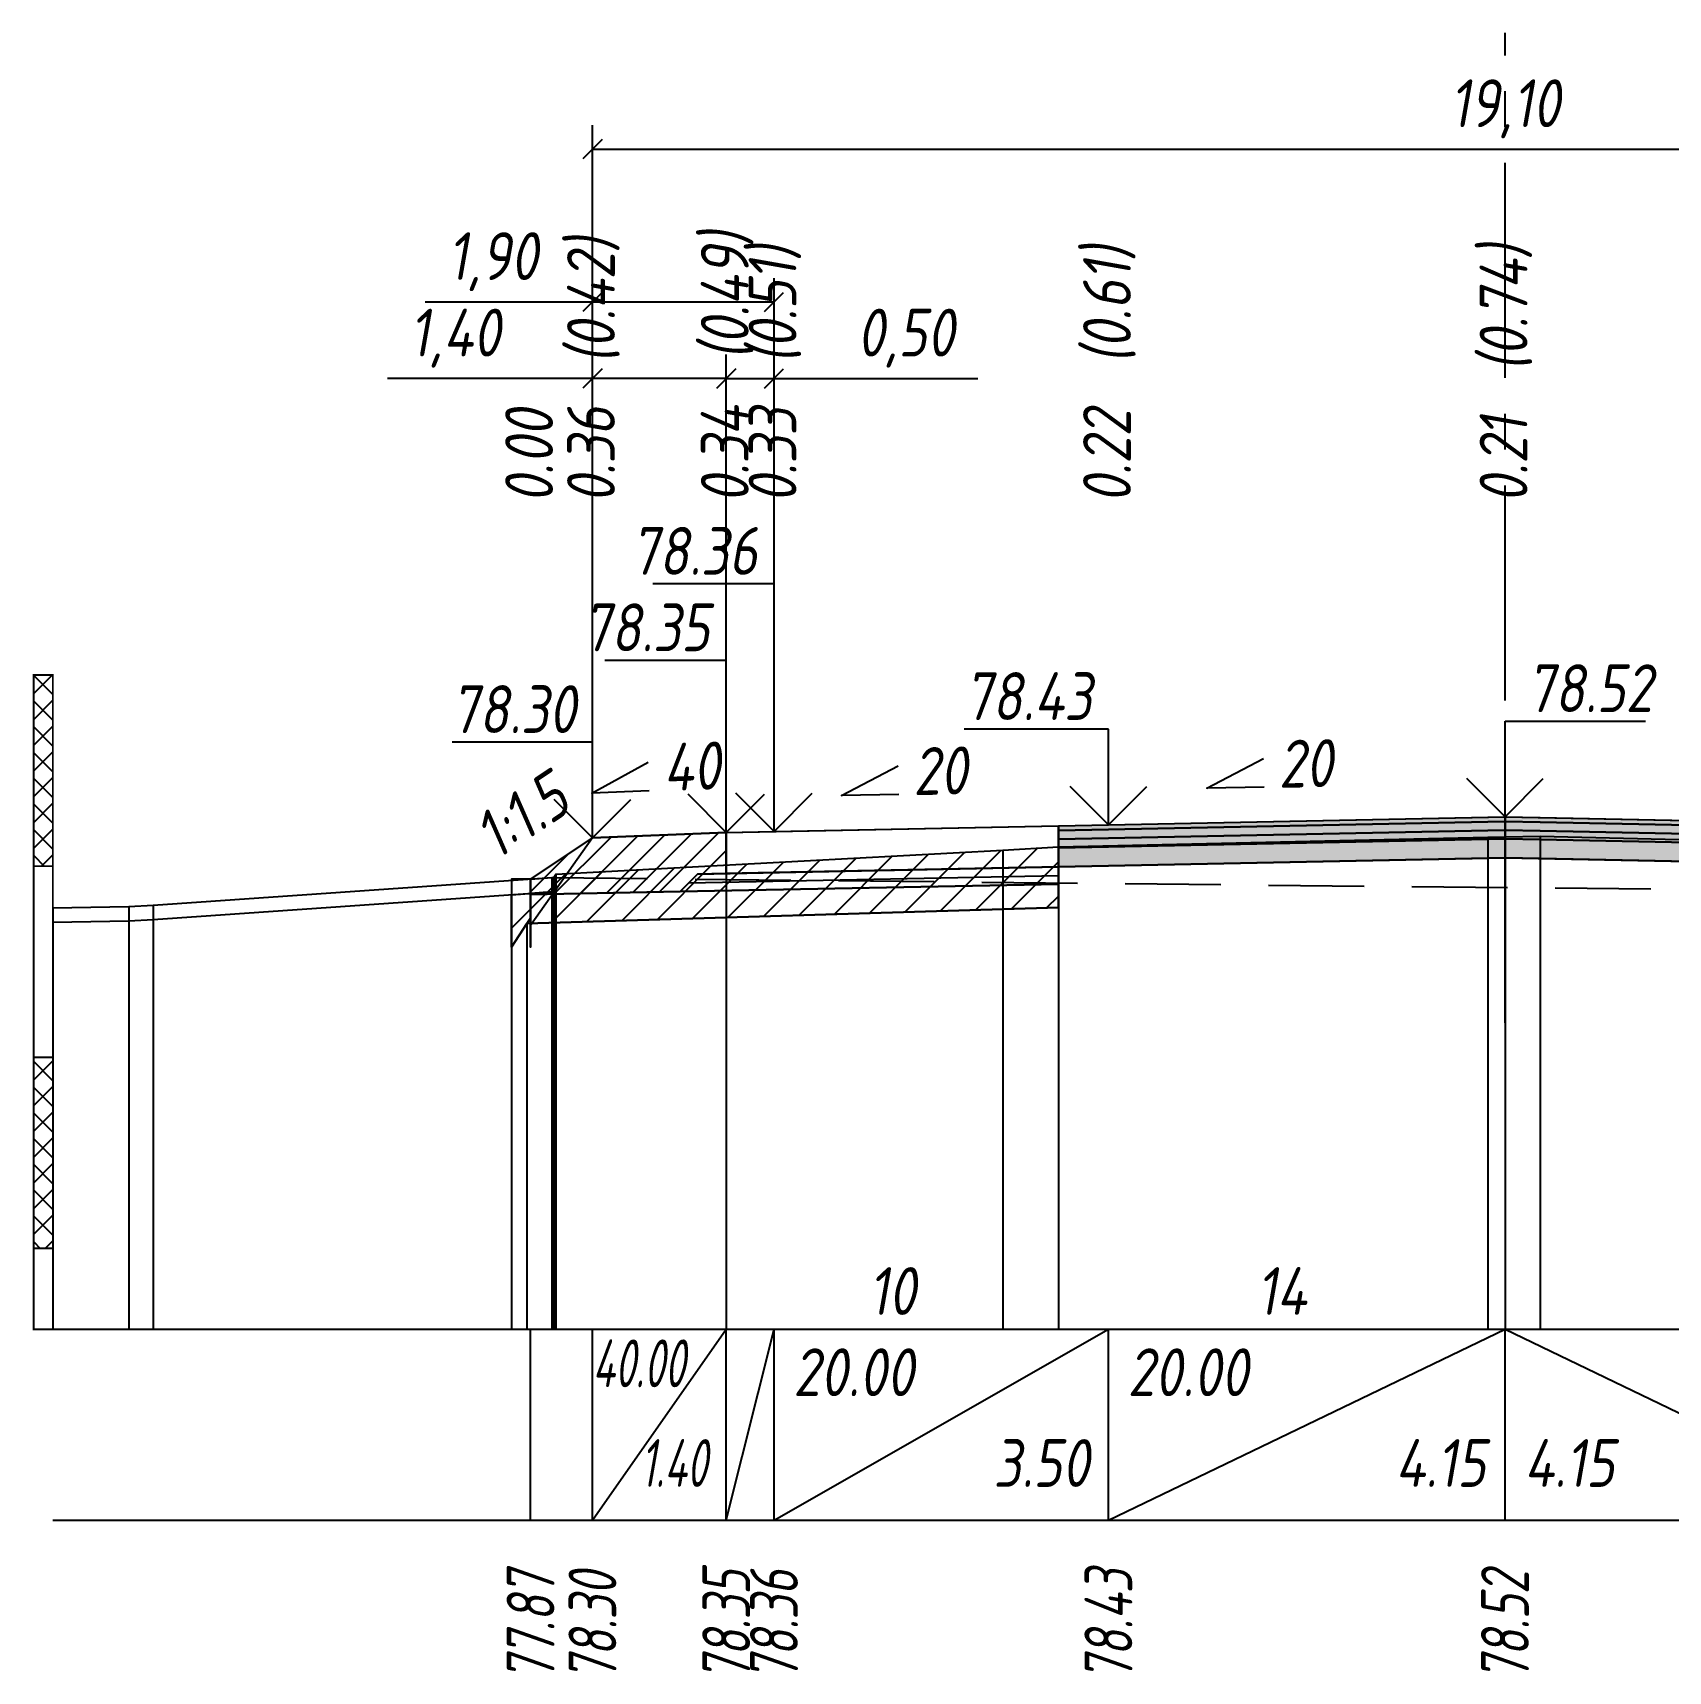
# Model space of a CAD drawing. Extents: x -717 to 1451, y -133302 to 233.
# Drawn here: x 78.9 to 164.5, y -30677.9 to -30592.2 of the extents above; entities that cross this region are included whole.
import ezdxf
from ezdxf.enums import TextEntityAlignment as Align

# ---------------------------------------------------------------- set-up
doc = ezdxf.new("R2010")
doc.units = 0
doc.linetypes.add('осевая2', pattern=[1.125, 0.75, -0.125, 0.125, -0.125])
doc.linetypes.add('штриховая', pattern=[0.75, 0.5, -0.25])
for name, color, linetype in [('Интерполированный поперечник', 2, 'Continuous'), ('Код_514', 1, 'Continuous'), ('Контур_0', 7, 'Continuous'), ('Контур_2521', 7, 'Continuous'), ('Контур_2564', 7, 'Continuous'), ('Контур_2660', 7, 'Continuous'), ('Контур_2665', 7, 'Continuous'), ('Контур_400', 7, 'Continuous'), ('Контур_508', 7, 'Continuous'), ('Контур_512', 7, 'Continuous'), ('Контур_513', 7, 'Continuous'), ('Контур_818', 7, 'Continuous'), ('Красный поперечник', 1, 'Continuous'), ('Линейка абсолютных высот', 7, 'Continuous'), ('Объём_2501', 7, 'Continuous'), ('Объём_2564', 7, 'Continuous'), ('Объём_2650', 7, 'Continuous'), ('Объём_2660', 7, 'Continuous'), ('Объём_2661', 7, 'Continuous'), ('Объём_2662', 7, 'Continuous'), ('Объём_2663', 7, 'Continuous'), ('Объём_2665', 7, 'Continuous'), ('Объём_2666', 7, 'Continuous'), ('Объём_2753', 7, 'Continuous'), ('Ось', 1, 'осевая2'), ('Откосы', 7, 'Continuous'), ('Отметки покрытия', 7, 'Continuous'), ('Рабочие отметки', 7, 'Continuous'), ('Рабочие отметки доп.', 7, 'Continuous'), ('Слои выравнивания', 7, 'Continuous'), ('Таблица', 7, 'Continuous'), ('Уклоны проезжей части', 7, 'Continuous'), ('Черный поперечник', 3, 'Continuous')]:
    doc.layers.add(name, color=color, linetype=linetype)
for name, color, linetype, true_color in [('Контур_2540', 2, 'Continuous', 0xffff00), ('Контур_2560', 2, 'Continuous', 0xffff00), ('Контур_2561', 7, 'Continuous', 0xff8040), ('Контур_2562', 3, 'Continuous', 0x00ff00), ('Контур_2563', 7, 'Continuous', 0xff8000), ('Контур_2570', 7, 'Continuous', 0x80ff00), ('Контур_2583', 3, 'Continuous', 0x00ff00), ('Контур_2725', 7, 'Continuous', 0x323232), ('Контур_2736', 4, 'Continuous', 0x00ffff), ('Контур_2737', 4, 'Continuous', 0x00ffff), ('Контур_2738', 4, 'Continuous', 0x00ffff), ('Контур_2739', 4, 'Continuous', 0x00ffff), ('Контур_2741', 4, 'Continuous', 0x00ffff), ('Контур_2742', 4, 'Continuous', 0x00ffff), ('Контур_2743', 4, 'Continuous', 0x00ffff), ('Контур_2744', 7, 'Continuous', 0xa4ffff), ('Контур_2745', 7, 'Continuous', 0xa4ffff), ('Контур_2747', 4, 'Continuous', 0x00ffff), ('Контур_2748', 4, 'Continuous', 0x00ffff), ('Контур_2749', 4, 'Continuous', 0x00ffff), ('Контур_2750', 4, 'Continuous', 0x00ffff), ('Контур_2751', 4, 'Continuous', 0x00ffff), ('Контур_2752', 4, 'Continuous', 0x00ffff), ('Контур_2760', 7, 'Continuous', 0x323232), ('Контур_2761', 7, 'Continuous', 0x323232), ('Контур_2762', 7, 'Continuous', 0x323232), ('Контур_2763', 7, 'Continuous', 0x323232), ('Контур_402', 7, 'Continuous', 0xff6464), ('Контур_703', 4, 'Continuous', 0x00ffff), ('Контур_705', 4, 'Continuous', 0x00ffff), ('Контур_707', 4, 'Continuous', 0x00ffff), ('Контур_720', 131, 'Continuous', 0xaaffff), ('Объём_2500', 7, 'Continuous', 0xc0c0c0), ('Объём_2520', 7, 'Continuous', 0x80ffff), ('Объём_2540', 2, 'Continuous', 0xffff00), ('Объём_2560', 2, 'Continuous', 0xffff00), ('Объём_2561', 7, 'Continuous', 0xff8040), ('Объём_2562', 3, 'Continuous', 0x00ff00), ('Объём_2563', 7, 'Continuous', 0xff8000), ('Объём_2570', 7, 'Continuous', 0x80ff00), ('Объём_2583', 3, 'Continuous', 0x00ff00), ('Объём_2591', 3, 'Continuous', 0x00ff00), ('Объём_2595', 3, 'Continuous', 0x00ff00), ('Объём_2600', 7, 'Continuous', 0x808000), ('Объём_2746', 2, 'Continuous', 0xffff00)]:
    doc.layers.add(name, color=color, linetype=linetype, true_color=true_color)
doc.styles.get("Standard").update_dxf_attribs({"font": 'txt', "height": 2.5})
doc.styles.add('М', font='romand.shx', dxfattribs={"width": 0.8, "oblique": 10, "height": 2.5})
doc.dimstyles.new('ISO-25', dxfattribs={"dimtxt": 2.5, "dimasz": 2.5, "dimexe": 1.25, "dimexo": 0.625, "dimtad": 1, "dimtxsty": 'Standard', "dimcen": 2.5, "dimadec": 0, "dimazin": 0, "dimtfac": 1, "dimtmove": 0, "dimatfit": 3, "dimfxl": 1, "dimarcsym": 0})
pattern_1 = [(45.0000013, (0, 0), (-0.67351924, 0.67351921), []), (135.0000003, (0, 0), (-0.673519222, -0.67351923), [])]

# ---------------------------------------------------------------- blocks, each defined once
blk = doc.blocks.new('_Oblique')
at = {"color": 0, "linetype": 'ByBlock', "lineweight": -2}
blk.add_line((-0.5, -0.5), (0.5, 0.5), dxfattribs=at)
blk = doc.blocks.new('*D698')
at = {"color": 0, "lineweight": -2, "transparency": 16777216}
for p, q in [((108.238, -30633.721), (108.238, -30609.001)), ((115.238, -30633.441), (115.238, -30609.001)), ((108.238, -30610.251), (97.505, -30610.251)), ((115.238, -30610.251), (108.238, -30610.251))]:
    blk.add_line(p, q, dxfattribs=at)
at = {"layer": 'Defpoints', "color": 0, "transparency": 16777216}
for p in [(115.238, -30610.251), (108.238, -30634.346), (115.238, -30634.066)]:
    blk.add_point(p, dxfattribs=at)
at = {"color": 0, "lineweight": -2, "transparency": 16777216, "rotation": 180}
blk.add_blockref('_Oblique', (108.238, -30610.251), dxfattribs=at)
at = {"color": 0, "lineweight": -2, "transparency": 16777216}
blk.add_blockref('_Oblique', (115.238, -30610.251), dxfattribs=at)
at = {"color": 0, "transparency": 16777216, "insert": (101.045, -30608.138), "char_height": 2.5, "width": 8.75, "attachment_point": 5, "style": 'М'}
blk.add_mtext('1,40', dxfattribs=at)
blk = doc.blocks.new('*D700')
at = {"color": 0, "lineweight": -2, "transparency": 16777216}
for p, q in [((115.238, -30633.441), (115.238, -30609.001)), ((117.738, -30633.391), (117.738, -30609.001)), ((115.238, -30610.251), (117.738, -30610.251)), ((117.738, -30610.251), (128.398, -30610.251))]:
    blk.add_line(p, q, dxfattribs=at)
at = {"layer": 'Defpoints', "color": 0, "transparency": 16777216}
for p in [(117.738, -30610.251), (115.238, -30634.066), (117.738, -30634.016)]:
    blk.add_point(p, dxfattribs=at)
at = {"color": 0, "lineweight": -2, "transparency": 16777216, "rotation": 180}
blk.add_blockref('_Oblique', (115.238, -30610.251), dxfattribs=at)
at = {"color": 0, "lineweight": -2, "transparency": 16777216}
blk.add_blockref('_Oblique', (117.738, -30610.251), dxfattribs=at)
at = {"color": 0, "transparency": 16777216, "insert": (124.636, -30608.138), "char_height": 2.5, "width": 9.16667, "attachment_point": 5, "style": 'М'}
blk.add_mtext('0,50', dxfattribs=at)
blk = doc.blocks.new('*D703')
at = {"color": 0, "lineweight": -2, "transparency": 16777216}
for p, q in [((108.238, -30633.721), (108.238, -30605.001)), ((117.738, -30633.391), (117.738, -30605.001)), ((108.238, -30606.251), (99.483, -30606.251)), ((117.738, -30606.251), (108.238, -30606.251))]:
    blk.add_line(p, q, dxfattribs=at)
at = {"layer": 'Defpoints', "color": 0, "transparency": 16777216}
for p in [(117.738, -30606.251), (108.238, -30634.346), (117.738, -30634.016)]:
    blk.add_point(p, dxfattribs=at)
at = {"color": 0, "lineweight": -2, "transparency": 16777216, "rotation": 180}
blk.add_blockref('_Oblique', (108.238, -30606.251), dxfattribs=at)
at = {"color": 0, "lineweight": -2, "transparency": 16777216}
blk.add_blockref('_Oblique', (117.738, -30606.251), dxfattribs=at)
at = {"color": 0, "transparency": 16777216, "insert": (103.023, -30604.138), "char_height": 2.5, "width": 8.75, "attachment_point": 5, "style": 'М'}
blk.add_mtext('1,90', dxfattribs=at)
blk = doc.blocks.new('*D704')
at = {"color": 0, "lineweight": -2, "transparency": 16777216}
for p, q in [((108.238, -30633.721), (108.238, -30597.001)), ((203.738, -30633.721), (203.738, -30597.001)), ((108.238, -30598.251), (203.738, -30598.251))]:
    blk.add_line(p, q, dxfattribs=at)
at = {"layer": 'Defpoints', "color": 0, "transparency": 16777216}
for p in [(203.738, -30598.251), (108.238, -30634.346), (203.738, -30634.346)]:
    blk.add_point(p, dxfattribs=at)
at = {"color": 0, "lineweight": -2, "transparency": 16777216, "rotation": 180}
blk.add_blockref('_Oblique', (108.238, -30598.251), dxfattribs=at)
at = {"color": 0, "lineweight": -2, "transparency": 16777216}
blk.add_blockref('_Oblique', (203.738, -30598.251), dxfattribs=at)
at = {"color": 0, "transparency": 16777216, "insert": (155.988, -30596.138), "char_height": 2.5, "width": 10.41667, "attachment_point": 5, "style": 'М'}
blk.add_mtext('19,10', dxfattribs=at)

msp = doc.modelspace()

# ---------------------------------------------------------------- hatches: boundary and pattern name
at = {"layer": 'Линейка абсолютных высот'}
h = msp.add_hatch(dxfattribs=at)
h.set_pattern_fill('ANSI37', scale=0.3, style=0)
h.set_pattern_definition(pattern_1)
h.paths.add_polyline_path([(80, -30635.77), (80, -30625.77), (79, -30625.77), (79, -30635.77)])
h = msp.add_hatch(dxfattribs=at)
h.set_pattern_fill('ANSI37', scale=0.3, style=0)
h.set_pattern_definition(pattern_1)
h.paths.add_polyline_path([(80, -30655.77), (80, -30645.77), (79, -30645.77), (79, -30655.77)])
at = {"layer": 'Объём_2563'}
h = msp.add_hatch(dxfattribs=at)
h.set_pattern_fill('ANSI31', color=256, scale=0.3)
h.paths.add_polyline_path([(108.238, -30634.283), (115.238, -30634.003), (115.238, -30636.153), (113.738, -30636.183), (112.82, -30637.102), (105, -30637.258), (105, -30636.442)])
at = {"layer": 'Объём_2570'}
h = msp.add_hatch(dxfattribs=at)
h.set_pattern_fill('ANSI31', color=256, scale=0.2)
h.paths.add_polyline_path([(106.329, -30636.943), (106.224, -30637.097), (106.117, -30637.115), (105, -30637.192), (105, -30636.442), (106.117, -30636.365), (106.224, -30636.347), (106.329, -30636.193)])
at = {"layer": 'Объём_2600'}
h = msp.add_hatch(dxfattribs=at)
h.set_pattern_fill('ANSI31', color=6, scale=0.4)
h.paths.add_polyline_path([(129.714, -30634.935), (132.616, -30634.749), (132.616, -30637.939), (104.811, -30638.774), (104, -30640), (104, -30637.261), (106.117, -30637.115), (106.224, -30637.097), (106.329, -30636.943), (106.329, -30636.193)])
at = {"layer": 'Слои выравнивания'}
for color, points in [(2, [(132.616, -30633.656), (135.238, -30633.603), (155.084, -30633.206), (155.988, -30633.188), (155.988, -30633.438), (155.084, -30633.456), (135.238, -30633.853), (132.616, -30633.906)]), (3, [(132.616, -30633.906), (135.238, -30633.853), (155.084, -30633.456), (155.988, -30633.438), (155.988, -30633.888), (155.084, -30633.906), (135.238, -30634.303), (132.616, -30634.356)]), (2, [(155.988, -30633.188), (157.835, -30633.225), (176.738, -30633.603), (180.358, -30633.676), (182.89, -30633.726), (182.89, -30633.976), (180.358, -30633.926), (176.738, -30633.853), (157.835, -30633.475), (155.988, -30633.438)]), (3, [(155.988, -30633.438), (157.835, -30633.475), (176.738, -30633.853), (180.358, -30633.926), (182.89, -30633.976), (182.89, -30634.426), (180.358, -30634.376), (176.738, -30634.303), (157.835, -30633.925), (155.988, -30633.888)]), (4, [(132.616, -30634.356), (135.238, -30634.303), (155.084, -30633.906), (155.988, -30633.888), (155.988, -30634.338), (155.084, -30634.356), (135.238, -30634.753), (132.616, -30634.806)]), (5, [(132.616, -30634.806), (135.238, -30634.753), (155.084, -30634.356), (155.988, -30634.338), (155.988, -30635.338), (155.084, -30635.356), (135.238, -30635.753), (132.616, -30635.806)]), (4, [(155.988, -30633.888), (157.835, -30633.925), (176.738, -30634.303), (180.358, -30634.376), (182.89, -30634.426), (182.89, -30634.876), (180.358, -30634.826), (176.738, -30634.753), (157.835, -30634.375), (155.988, -30634.338)]), (5, [(155.988, -30634.338), (157.835, -30634.375), (176.738, -30634.753), (180.358, -30634.826), (182.89, -30634.876), (182.89, -30635.876), (180.358, -30635.826), (176.738, -30635.753), (157.835, -30635.375), (155.988, -30635.338)])]:
    msp.add_hatch(color=color, dxfattribs=at).paths.add_polyline_path(points)

# ---------------------------------------------------------------- linework, layer by layer
at = {"layer": 'Интерполированный поперечник', "linetype": 'штриховая', "ltscale": 10, "flags": 128}
msp.add_lwpolyline([(106.117, -30636.365), (216.461, -30637.513)], dxfattribs=at)
at = {"layer": 'Код_514'}
for p, q in [((105, -30670), (105, -30660)), ((108.238, -30670), (108.238, -30660)), ((108.238, -30670), (115.238, -30660)), ((115.238, -30670), (115.238, -30660)), ((115.238, -30670), (117.738, -30660)), ((117.738, -30670), (117.738, -30660)), ((117.738, -30670), (135.238, -30660)), ((135.238, -30670), (135.238, -30660)), ((135.238, -30670), (155.988, -30660)), ((155.988, -30670), (155.988, -30660)), ((155.988, -30660), (176.738, -30670))]:
    msp.add_line(p, q, dxfattribs=at)
at = {"layer": 'Контур_0', "flags": 128}
for points in [[(117.738, -30636.103), (115.238, -30636.153), (115.238, -30634.003), (132.616, -30633.656), (132.616, -30635.806), (117.738, -30636.103), (117.738, -30636.103)], [(108.238, -30634.283), (105, -30636.442), (105, -30636.442), (105, -30636.442), (105, -30636.442), (105, -30636.442), (105, -30636.442), (105, -30636.442), (105, -30636.442), (105, -30636.442), (105, -30636.442), (105, -30636.442), (105, -30636.442), (105, -30636.442), (105, -30636.442), (105, -30640)], [(108.238, -30634.283), (105, -30636.442), (105, -30636.442), (105, -30636.442), (105, -30636.442), (105, -30636.442), (105, -30636.442), (105, -30636.442), (105, -30636.442), (105, -30636.442), (105, -30636.442), (105, -30636.442), (105, -30636.442), (105, -30636.442), (105, -30636.442), (105, -30640), (105, -30640), (105, -30636.442), (105, -30636.442), (105, -30636.442), (105, -30636.442), (105, -30636.442), (105, -30636.442), (105, -30636.442), (105, -30636.442), (105, -30636.442), (105, -30636.442), (105, -30636.442), (105, -30636.442), (105, -30636.442)], [(105, -30637.258), (112.82, -30637.102), (113.738, -30636.183), (115.238, -30636.153)], [(113.738, -30636.183), (132.616, -30635.806), (132.616, -30636.706), (112.82, -30637.102), (113.738, -30636.183), (113.738, -30636.183)]]:
    msp.add_lwpolyline(points, dxfattribs=at)
at = {"layer": 'Контур_2521', "color": 250, "flags": 128}
msp.add_lwpolyline([(113.279, -30636.642), (132.616, -30636.256)], dxfattribs=at)
at = {"layer": 'Контур_2540', "flags": 128}
msp.add_lwpolyline([(112.82, -30637.102), (132.616, -30636.706), (132.616, -30637.939), (104.811, -30638.774), (105, -30638.489), (105, -30637.258), (112.82, -30637.102), (112.82, -30637.102)], dxfattribs=at)
at = {"layer": 'Контур_2560', "flags": 128}
msp.add_lwpolyline([(108.238, -30634.283), (108.238, -30634.283), (108.238, -30634.283), (115.238, -30634.003)], dxfattribs=at)
at = {"layer": 'Контур_2561', "flags": 128}
msp.add_lwpolyline([(115.238, -30634.003), (115.238, -30634.003), (108.238, -30634.283), (108.238, -30634.283), (115.238, -30634.003)], dxfattribs=at)
at = {"layer": 'Контур_2562', "flags": 128}
msp.add_lwpolyline([(108.238, -30634.283), (108.238, -30634.283), (108.238, -30634.283), (108.238, -30634.283), (108.238, -30634.283)], dxfattribs=at)
at = {"layer": 'Контур_2563', "flags": 128}
msp.add_lwpolyline([(108.238, -30634.283), (115.238, -30634.003), (115.238, -30636.153), (113.738, -30636.183), (112.82, -30637.102), (105, -30637.258), (105, -30636.442), (108.238, -30634.283), (108.238, -30634.283)], dxfattribs=at)
at = {"layer": 'Контур_2564', "flags": 128}
msp.add_lwpolyline([(108.238, -30634.283), (115.238, -30634.003)], dxfattribs=at)
at = {"layer": 'Контур_2570', "flags": 128}
msp.add_lwpolyline([(80, -30638.7), (83.982, -30638.621), (85.246, -30638.559), (106.117, -30637.115), (106.117, -30637.115), (106.224, -30637.097), (106.329, -30636.943), (106.329, -30636.193), (129.714, -30634.935), (132.616, -30634.749), (155.084, -30634.254), (155.988, -30634.233), (157.835, -30634.191), (180.358, -30634.739), (182.89, -30634.799), (185.327, -30634.941), (206.277, -30636.26), (206.277, -30637.01), (207.334, -30637.234), (216.461, -30638.263), (216.461, -30638.263), (222.033, -30637.718), (226.852, -30638.205), (242.731, -30639.229)], dxfattribs=at)
at = {"layer": 'Контур_2583', "flags": 128}
msp.add_lwpolyline([(104, -30640), (105, -30638.489), (105, -30636.442), (104, -30636.442), (104, -30640)], dxfattribs=at)
at = {"layer": 'Контур_2660', "flags": 128}
msp.add_lwpolyline([(104.811, -30638.774), (132.616, -30637.939)], dxfattribs=at)
at = {"layer": 'Контур_2665', "flags": 128}
msp.add_lwpolyline([(108.238, -30634.283), (108.238, -30634.283)], dxfattribs=at)
at = {"layer": 'Контур_2725', "flags": 128}
msp.add_lwpolyline([(132.616, -30635.806), (135.238, -30635.753), (155.084, -30635.356), (155.988, -30635.338), (157.835, -30635.375), (176.738, -30635.753), (180.358, -30635.826), (182.89, -30635.876)], dxfattribs=at)
at = {"layer": 'Контур_2736', "flags": 128}
msp.add_lwpolyline([(108.238, -30634.283), (105, -30636.442)], dxfattribs=at)
at = {"layer": 'Контур_2737', "flags": 128}
msp.add_lwpolyline([(105, -30636.442), (105, -30636.442)], dxfattribs=at)
at = {"layer": 'Контур_2738', "flags": 128}
msp.add_lwpolyline([(105, -30636.442), (105, -30636.442)], dxfattribs=at)
at = {"layer": 'Контур_2739', "flags": 128}
msp.add_lwpolyline([(105, -30636.442), (105, -30636.442)], dxfattribs=at)
at = {"layer": 'Контур_2741', "flags": 128}
msp.add_lwpolyline([(105, -30636.442), (105, -30636.442)], dxfattribs=at)
at = {"layer": 'Контур_2742', "flags": 128}
msp.add_lwpolyline([(105, -30636.442), (105, -30636.442)], dxfattribs=at)
at = {"layer": 'Контур_2743', "flags": 128}
msp.add_lwpolyline([(105, -30636.442), (105, -30636.442)], dxfattribs=at)
at = {"layer": 'Контур_2744', "flags": 128}
msp.add_lwpolyline([(105, -30636.442), (105, -30636.442)], dxfattribs=at)
msp.add_lwpolyline([(105, -30636.442), (105, -30636.442)], dxfattribs=at)
msp.add_lwpolyline([(105, -30636.442), (105, -30636.442)], dxfattribs=at)
msp.add_lwpolyline([(105, -30636.442), (105, -30636.442)], dxfattribs=at)
msp.add_lwpolyline([(105, -30636.442), (105, -30636.442)], dxfattribs=at)
msp.add_lwpolyline([(105, -30636.442), (105, -30636.442)], dxfattribs=at)
at = {"layer": 'Контур_2745', "flags": 128}
msp.add_lwpolyline([(105, -30636.442), (105, -30636.442)], dxfattribs=at)
msp.add_lwpolyline([(105, -30636.442), (105, -30636.442)], dxfattribs=at)
msp.add_lwpolyline([(105, -30636.442), (105, -30636.442)], dxfattribs=at)
msp.add_lwpolyline([(105, -30636.442), (105, -30636.442)], dxfattribs=at)
msp.add_lwpolyline([(105, -30636.442), (105, -30636.442)], dxfattribs=at)
msp.add_lwpolyline([(105, -30636.442), (105, -30636.442)], dxfattribs=at)
at = {"layer": 'Контур_2747', "flags": 128}
msp.add_lwpolyline([(105, -30636.442), (105, -30636.442)], dxfattribs=at)
at = {"layer": 'Контур_2748', "flags": 128}
msp.add_lwpolyline([(105, -30636.442), (105, -30636.442)], dxfattribs=at)
at = {"layer": 'Контур_2749', "flags": 128}
msp.add_lwpolyline([(105, -30636.442), (105, -30636.442)], dxfattribs=at)
at = {"layer": 'Контур_2750', "flags": 128}
msp.add_lwpolyline([(105, -30636.442), (105, -30636.442)], dxfattribs=at)
at = {"layer": 'Контур_2751', "flags": 128}
msp.add_lwpolyline([(105, -30636.442), (105, -30636.442)], dxfattribs=at)
at = {"layer": 'Контур_2752', "flags": 128}
msp.add_lwpolyline([(105, -30636.442), (105, -30636.442)], dxfattribs=at)
at = {"layer": 'Контур_2760', "flags": 128}
msp.add_lwpolyline([(132.616, -30633.656), (135.238, -30633.603), (155.084, -30633.206), (155.988, -30633.188), (157.835, -30633.225), (176.738, -30633.603), (180.358, -30633.676), (182.89, -30633.726)], dxfattribs=at)
at = {"layer": 'Контур_2761', "flags": 128}
msp.add_lwpolyline([(132.616, -30633.906), (135.238, -30633.853), (155.084, -30633.456), (155.988, -30633.438), (157.835, -30633.475), (176.738, -30633.853), (180.358, -30633.926), (182.89, -30633.976)], dxfattribs=at)
at = {"layer": 'Контур_2762', "flags": 128}
msp.add_lwpolyline([(132.616, -30634.356), (135.238, -30634.303), (155.084, -30633.906), (155.988, -30633.888), (157.835, -30633.925), (176.738, -30634.303), (180.358, -30634.376), (182.89, -30634.426)], dxfattribs=at)
at = {"layer": 'Контур_2763', "flags": 128}
msp.add_lwpolyline([(132.616, -30634.806), (135.238, -30634.753), (155.084, -30634.356), (155.988, -30634.338), (157.835, -30634.375), (176.738, -30634.753), (180.358, -30634.826), (182.89, -30634.876)], dxfattribs=at)
at = {"layer": 'Контур_400', "flags": 128}
for points in [[(115.238, -30634.003), (117.738, -30633.953), (117.738, -30633.953), (117.738, -30633.953), (117.738, -30633.953), (117.738, -30633.953), (117.738, -30633.953), (135.238, -30633.603), (155.988, -30633.188)], [(155.988, -30633.188), (176.738, -30633.603), (194.238, -30633.953), (194.238, -30633.953), (194.238, -30633.953), (194.238, -30633.953), (194.238, -30633.953), (194.238, -30633.953), (196.738, -30634.003)]]:
    msp.add_lwpolyline(points, dxfattribs=at)
at = {"layer": 'Контур_402', "flags": 128}
msp.add_lwpolyline([(104.811, -30638.774), (132.616, -30637.939), (132.616, -30635.806), (155.988, -30635.338), (182.89, -30635.876), (182.89, -30638.045), (208.742, -30638.821)], dxfattribs=at)
at = {"layer": 'Контур_508', "flags": 128}
msp.add_lwpolyline([(104, -30640), (104.811, -30638.774), (132.616, -30637.939), (132.616, -30635.806), (155.988, -30635.338), (182.89, -30635.876), (182.89, -30638.045), (208.742, -30638.821), (211.761, -30640.834), (212.063, -30640.834), (214.063, -30640.834), (214.366, -30640.834), (217.731, -30638.591)], dxfattribs=at)
at = {"layer": 'Контур_512', "flags": 128}
msp.add_lwpolyline([(104, -30640), (104.811, -30638.774), (132.616, -30637.939)], dxfattribs=at)
at = {"layer": 'Контур_513', "flags": 128}
msp.add_lwpolyline([(104, -30640), (104.811, -30638.774), (132.616, -30637.939), (132.616, -30635.806), (155.988, -30635.338), (182.89, -30635.876), (182.89, -30638.045), (208.742, -30638.821), (211.761, -30640.834), (212.063, -30640.834), (214.063, -30640.834), (214.366, -30640.834), (217.731, -30638.591)], dxfattribs=at)
at = {"layer": 'Контур_703', "flags": 128}
for points in [[(108.238, -30634.283), (105, -30636.442)], [(105, -30636.442), (105, -30640)]]:
    msp.add_lwpolyline(points, dxfattribs=at)
at = {"layer": 'Контур_705', "flags": 128}
msp.add_lwpolyline([(105, -30636.442), (105, -30636.442)], dxfattribs=at)
at = {"layer": 'Контур_707', "flags": 128}
msp.add_lwpolyline([(105, -30640), (105, -30636.442)], dxfattribs=at)
at = {"layer": 'Контур_720', "flags": 128}
msp.add_lwpolyline([(105, -30640), (105, -30640)], dxfattribs=at)
at = {"layer": 'Контур_818', "flags": 128}
msp.add_lwpolyline([(105, -30637.192), (106.117, -30637.115), (106.117, -30637.115), (106.224, -30637.097), (106.329, -30636.943), (106.329, -30636.193), (129.714, -30634.935), (132.616, -30634.749), (155.084, -30634.254), (155.988, -30634.233), (157.835, -30634.191), (180.358, -30634.739), (182.89, -30634.799), (185.327, -30634.941), (206.277, -30636.26), (206.277, -30637.01), (207.334, -30637.234), (216.461, -30638.263), (216.461, -30638.263), (217.731, -30638.139)], dxfattribs=at)
at = {"layer": 'Красный поперечник'}
for p, q in [((117.738, -30633.953), (135.238, -30633.603)), ((135.238, -30633.603), (155.988, -30633.188)), ((155.988, -30633.188), (176.738, -30633.603)), ((105, -30636.442), (108.238, -30634.283)), ((108.238, -30634.283), (115.238, -30634.003)), ((115.238, -30634.003), (117.738, -30633.953)), ((132.616, -30637.939), (132.616, -30660)), ((104.811, -30638.774), (104.811, -30660)), ((104, -30640), (104, -30660))]:
    msp.add_line(p, q, dxfattribs=at)
at = {"layer": 'Линейка абсолютных высот', "color": 7, "const_width": 0.1, "flags": 128}
for points in [[(80, -30635.77), (80, -30625.77), (79, -30625.77), (79, -30635.77), (80, -30635.77)], [(80, -30645.77), (80, -30635.77), (79, -30635.77), (79, -30645.77), (80, -30645.77)], [(80, -30655.77), (80, -30645.77), (79, -30645.77), (79, -30655.77), (80, -30655.77)], [(80, -30660), (80, -30655.77), (79, -30655.77), (79, -30660), (80, -30660)]]:
    msp.add_lwpolyline(points, dxfattribs=at)
at = {"layer": 'Объём_2500', "flags": 128}
msp.add_lwpolyline([(117.738, -30636.103), (115.238, -30636.153), (115.238, -30634.003), (132.616, -30633.656), (132.616, -30635.806), (117.738, -30636.103), (117.738, -30636.103)], dxfattribs=at)
at = {"layer": 'Объём_2501', "flags": 128}
for points in [[(115.238, -30634.003), (117.738, -30633.953), (117.738, -30633.953), (117.738, -30633.953), (117.738, -30633.953), (117.738, -30633.953), (117.738, -30633.953), (135.238, -30633.603), (155.988, -30633.188)], [(155.988, -30633.188), (176.738, -30633.603), (194.238, -30633.953), (194.238, -30633.953), (194.238, -30633.953), (194.238, -30633.953), (194.238, -30633.953), (194.238, -30633.953), (196.738, -30634.003)]]:
    msp.add_lwpolyline(points, dxfattribs=at)
at = {"layer": 'Объём_2520', "color": 250, "flags": 128}
msp.add_lwpolyline([(113.738, -30636.183), (132.616, -30635.806), (132.616, -30636.706), (112.82, -30637.102), (113.738, -30636.183), (113.738, -30636.183)], dxfattribs=at)
at = {"layer": 'Объём_2540', "flags": 128}
msp.add_lwpolyline([(112.82, -30637.102), (132.616, -30636.706), (132.616, -30637.939), (104.811, -30638.774), (105, -30638.489), (105, -30637.258), (112.82, -30637.102), (112.82, -30637.102)], dxfattribs=at)
at = {"layer": 'Объём_2560', "flags": 128}
msp.add_lwpolyline([(108.238, -30634.283), (108.238, -30634.283), (108.238, -30634.283), (115.238, -30634.003)], dxfattribs=at)
at = {"layer": 'Объём_2561', "flags": 128}
msp.add_lwpolyline([(115.238, -30634.003), (115.238, -30634.003), (108.238, -30634.283), (108.238, -30634.283), (115.238, -30634.003)], dxfattribs=at)
at = {"layer": 'Объём_2562', "flags": 128}
msp.add_lwpolyline([(108.238, -30634.283), (108.238, -30634.283), (108.238, -30634.283), (108.238, -30634.283), (108.238, -30634.283)], dxfattribs=at)
at = {"layer": 'Объём_2563', "color": 250, "flags": 128}
msp.add_lwpolyline([(108.238, -30634.283), (115.238, -30634.003), (115.238, -30636.153), (113.738, -30636.183), (112.82, -30637.102), (105, -30637.258), (105, -30636.442), (108.238, -30634.283), (108.238, -30634.283)], dxfattribs=at)
at = {"layer": 'Объём_2564', "flags": 128}
msp.add_lwpolyline([(108.238, -30634.283), (115.238, -30634.003)], dxfattribs=at)
at = {"layer": 'Объём_2570', "flags": 128}
msp.add_lwpolyline([(106.329, -30636.943), (106.224, -30637.097), (106.117, -30637.115), (105, -30637.192), (105, -30636.442), (106.117, -30636.365), (106.224, -30636.347), (106.329, -30636.193), (106.329, -30636.943), (106.329, -30636.943)], dxfattribs=at)
at = {"layer": 'Объём_2583', "flags": 128}
msp.add_lwpolyline([(104, -30640), (105, -30638.489), (105, -30636.442), (104, -30636.442), (104, -30640)], dxfattribs=at)
at = {"layer": 'Объём_2591', "flags": 128}
msp.add_lwpolyline([(105, -30636.442), (105, -30640), (105, -30636.442)], dxfattribs=at)
at = {"layer": 'Объём_2595', "flags": 128}
msp.add_lwpolyline([(105, -30636.442), (105, -30640), (105, -30636.442)], dxfattribs=at)
at = {"layer": 'Объём_2650', "color": 6, "flags": 128}
msp.add_lwpolyline([(129.714, -30634.935), (132.616, -30634.749), (132.616, -30637.939), (104.811, -30638.774), (104, -30640), (104, -30637.261), (106.117, -30637.115), (106.224, -30637.097), (106.329, -30636.943), (106.329, -30636.193), (129.714, -30634.935), (129.714, -30634.935)], dxfattribs=at)
at = {"layer": 'Объём_2660', "flags": 128}
msp.add_lwpolyline([(104.811, -30638.774), (132.616, -30637.939)], dxfattribs=at)
at = {"layer": 'Объём_2661', "flags": 128}
msp.add_lwpolyline([(108.238, -30634.283), (105, -30636.442), (105, -30638.878)], dxfattribs=at)
at = {"layer": 'Объём_2662', "flags": 128}
msp.add_lwpolyline([(105, -30638.878), (105, -30636.442)], dxfattribs=at)
at = {"layer": 'Объём_2663', "flags": 128}
msp.add_lwpolyline([(105, -30638.878), (105, -30640), (105, -30638.878)], dxfattribs=at)
at = {"layer": 'Объём_2665', "flags": 128}
msp.add_lwpolyline([(108.238, -30634.283), (108.238, -30634.283)], dxfattribs=at)
at = {"layer": 'Объём_2666', "flags": 128}
msp.add_lwpolyline([(108.238, -30634.283), (105, -30638.878)], dxfattribs=at)
at = {"layer": 'Объём_2746', "flags": 128}
msp.add_lwpolyline([(132.616, -30637.939), (105, -30638.768), (105, -30637.192), (106.117, -30637.115), (106.224, -30637.097), (106.329, -30636.943), (106.329, -30636.193), (129.714, -30634.935), (132.616, -30634.749), (132.616, -30637.939), (132.616, -30637.939)], dxfattribs=at)
at = {"layer": 'Объём_2753', "flags": 128}
msp.add_lwpolyline([(132.616, -30633.656), (132.616, -30633.656)], dxfattribs=at)
at = {"layer": 'Ось', "ltscale": 15}
msp.add_line((155.988, -30643.971), (155.988, -30592.159), dxfattribs=at)
at = {"layer": 'Откосы', "color": 1, "flags": 128}
for points in [[(111.206, -30631.83), (108.209, -30631.95), (111.146, -30630.332)], [(143.387, -30631.629), (140.388, -30631.689), (143.357, -30630.129)], [(124.262, -30632.012), (121.263, -30632.072), (124.232, -30630.512)]]:
    msp.add_lwpolyline(points, dxfattribs=at)
at = {"layer": 'Отметки покрытия', "color": 1}
for p, q in [((117.738, -30621.003), (111.388, -30621.003)), ((117.738, -30633.953), (117.738, -30621.003)), ((115.238, -30625.003), (108.888, -30625.003)), ((115.238, -30634.003), (115.238, -30625.003)), ((135.238, -30628.603), (127.688, -30628.603)), ((135.238, -30633.603), (135.238, -30628.603)), ((155.988, -30633.188), (155.988, -30628.188)), ((155.988, -30628.188), (163.338, -30628.188)), ((108.238, -30629.283), (100.888, -30629.283)), ((108.238, -30634.283), (108.238, -30629.283)), ((155.988, -30633.188), (153.988, -30631.188)), ((155.988, -30633.188), (157.988, -30631.188)), ((115.238, -30634.003), (113.238, -30632.003)), ((115.238, -30634.003), (117.238, -30632.003)), ((117.738, -30633.953), (115.738, -30631.953)), ((117.738, -30633.953), (119.738, -30631.953)), ((135.238, -30633.603), (133.238, -30631.603)), ((135.238, -30633.603), (137.238, -30631.603)), ((108.238, -30634.283), (106.238, -30632.283)), ((108.238, -30634.283), (110.238, -30632.283))]:
    msp.add_line(p, q, dxfattribs=at)
at = {"layer": 'Слои выравнивания'}
for p, q in [((132.616, -30633.656), (132.616, -30660)), ((155.988, -30633.188), (155.988, -30660)), ((115.238, -30634.003), (115.238, -30660))]:
    msp.add_line(p, q, dxfattribs=at)
at = {"layer": 'Слои выравнивания', "color": 2, "flags": 128}
for points in [[(132.616, -30633.656), (135.238, -30633.603), (155.084, -30633.206), (155.988, -30633.188), (155.988, -30633.438), (155.084, -30633.456), (135.238, -30633.853), (132.616, -30633.906)], [(155.988, -30633.188), (157.835, -30633.225), (176.738, -30633.603), (180.358, -30633.676), (182.89, -30633.726), (182.89, -30633.976), (180.358, -30633.926), (176.738, -30633.853), (157.835, -30633.475), (155.988, -30633.438)]]:
    msp.add_lwpolyline(points, close=True, dxfattribs=at)
at = {"layer": 'Слои выравнивания', "color": 3, "flags": 128}
for points in [[(132.616, -30633.906), (135.238, -30633.853), (155.084, -30633.456), (155.988, -30633.438), (155.988, -30633.888), (155.084, -30633.906), (135.238, -30634.303), (132.616, -30634.356)], [(155.988, -30633.438), (157.835, -30633.475), (176.738, -30633.853), (180.358, -30633.926), (182.89, -30633.976), (182.89, -30634.426), (180.358, -30634.376), (176.738, -30634.303), (157.835, -30633.925), (155.988, -30633.888)]]:
    msp.add_lwpolyline(points, close=True, dxfattribs=at)
at = {"layer": 'Слои выравнивания', "color": 4, "flags": 128}
for points in [[(132.616, -30634.356), (135.238, -30634.303), (155.084, -30633.906), (155.988, -30633.888), (155.988, -30634.338), (155.084, -30634.356), (135.238, -30634.753), (132.616, -30634.806)], [(155.988, -30633.888), (157.835, -30633.925), (176.738, -30634.303), (180.358, -30634.376), (182.89, -30634.426), (182.89, -30634.876), (180.358, -30634.826), (176.738, -30634.753), (157.835, -30634.375), (155.988, -30634.338)]]:
    msp.add_lwpolyline(points, close=True, dxfattribs=at)
at = {"layer": 'Слои выравнивания', "color": 5, "flags": 128}
for points in [[(132.616, -30634.806), (135.238, -30634.753), (155.084, -30634.356), (155.988, -30634.338), (155.988, -30635.338), (155.084, -30635.356), (135.238, -30635.753), (132.616, -30635.806)], [(155.988, -30634.338), (157.835, -30634.375), (176.738, -30634.753), (180.358, -30634.826), (182.89, -30634.876), (182.89, -30635.876), (180.358, -30635.826), (176.738, -30635.753), (157.835, -30635.375), (155.988, -30635.338)]]:
    msp.add_lwpolyline(points, close=True, dxfattribs=at)
at = {"layer": 'Таблица'}
for p, q in [((80, -30660), (242.731, -30660)), ((80, -30670), (242.731, -30670))]:
    msp.add_line(p, q, dxfattribs=at)
at = {"layer": 'Черный поперечник', "color": 7}
for p, q in [((155.084, -30634.254), (155.084, -30660)), ((155.988, -30634.233), (155.988, -30660)), ((157.835, -30634.191), (157.835, -30660)), ((129.714, -30634.935), (129.714, -30660)), ((132.616, -30634.749), (132.616, -30660)), ((106.117, -30636.365), (106.117, -30660)), ((106.224, -30636.347), (106.224, -30660)), ((106.329, -30636.193), (106.329, -30660)), ((80, -30637.95), (80, -30660)), ((83.982, -30637.871), (83.982, -30660)), ((85.246, -30637.809), (85.246, -30660))]:
    msp.add_line(p, q, dxfattribs=at)
at = {"layer": 'Черный поперечник', "flags": 128}
msp.add_lwpolyline([(80, -30637.95), (83.982, -30637.871), (85.246, -30637.809), (106.117, -30636.365), (106.224, -30636.347), (106.329, -30636.193), (129.714, -30634.935), (132.616, -30634.749), (155.084, -30634.254), (155.988, -30634.233), (157.835, -30634.191), (180.358, -30634.739), (182.89, -30634.799), (185.327, -30634.941), (206.277, -30636.26), (207.334, -30636.484), (216.461, -30637.513), (222.033, -30636.968), (226.852, -30637.455), (242.731, -30638.479)], dxfattribs=at)

# ---------------------------------------------------------------- texts
at = {"layer": 'Код_514', "style": 'М', "oblique": 10}
for s, width, p in [('40.00', 0.6, (108.23, -30660.535)), ('20.00', 0.8, (118.738, -30661)), ('20.00', 0.8, (136.238, -30661))]:
    msp.add_text(s, height=2.5, dxfattribs=dict(at, width=width)).set_placement(p, align=Align.TOP_LEFT)
for s, width, p in [('1.40', 0.6, (114.238, -30669)), ('3.50', 0.8, (134.238, -30669)), ('4.15', 0.8, (154.988, -30669))]:
    msp.add_text(s, height=2.5, dxfattribs=dict(at, width=width)).set_placement(p, align=Align.BOTTOM_RIGHT)
at = {"layer": 'Код_514', "style": 'М', "oblique": 10, "width": 0.8}
msp.add_text('4.15', height=2.5, dxfattribs=at).set_placement((156.988, -30669), align=Align.BOTTOM_LEFT)
at = {"layer": 'Код_514', "style": 'М', "oblique": 10, "width": 0.7}
for s, p in [('77.87', (105, -30678.382)), ('78.35', (115.238, -30678.382)), ('78.43', (135.238, -30678.382)), ('78.52', (155.988, -30678.382)), ('78.30', (108.238, -30678.382)), ('78.36', (117.738, -30678.382))]:
    msp.add_text(s, height=2.5, rotation=90, dxfattribs=at).set_placement(p, align=Align.MIDDLE_LEFT)
at = {"layer": 'Отметки покрытия', "color": 1, "style": 'М', "oblique": 10, "width": 0.8}
for s, p in [('78.36', (116.879, -30621.272)), ('78.35', (114.379, -30625.272)), ('78.43', (134.379, -30628.872)), ('78.30', (107.379, -30629.552))]:
    msp.add_text(s, height=2.5, dxfattribs=at).set_placement(p, align=Align.BOTTOM_RIGHT)
msp.add_text('78.52', height=2.5, dxfattribs=at).set_placement((157.129, -30628.457), align=Align.BOTTOM_LEFT)
at = {"layer": 'Рабочие отметки', "color": 1, "style": 'М', "oblique": 10, "width": 0.8}
for s, p in [('0.00', (104.922, -30616.753)), ('0.36', (108.16, -30616.753)), ('0.34', (115.16, -30616.753)), ('0.33', (117.66, -30616.753)), ('0.22', (135.16, -30616.753)), ('0.21', (155.91, -30616.753))]:
    msp.add_text(s, height=2.5, rotation=90, dxfattribs=at).set_placement(p, align=Align.MIDDLE_LEFT)
at = {"layer": 'Рабочие отметки доп.', "color": 1, "style": 'М', "oblique": 10, "width": 0.8}
for s, p in [('(0.42)', (108.16, -30609.453)), ('(0.49)', (115.16, -30609.253)), ('(0.51)', (117.66, -30609.453)), ('(0.61)', (135.16, -30609.453)), ('(0.74)', (155.91, -30609.853))]:
    msp.add_text(s, height=2.5, rotation=90, dxfattribs=at).set_placement(p, align=Align.MIDDLE_LEFT)
at = {"layer": 'Слои выравнивания', "style": 'М', "oblique": 10, "width": 0.8}
for s, p in [('10', (123.927, -30660)), ('14', (144.302, -30660))]:
    msp.add_text(s, height=2.5, dxfattribs=at).set_placement(p, align=Align.BOTTOM_CENTER)
at = {"layer": 'Уклоны проезжей части', "color": 1, "style": 'М', "oblique": 10, "width": 0.8}
for s, rotation, p in [('40', 2.29061, (113.511, -30632.546)), ('20', 1.14576, (126.468, -30632.778)), ('20', 1.14576, (145.593, -30632.396)), ('1:1.5', 33.69007, (105.648, -30634.766))]:
    msp.add_text(s, height=2.5, rotation=rotation, dxfattribs=at).set_placement(p, align=Align.BOTTOM_CENTER)

# ---------------------------------------------------------------- dimensions: what is measured, and where the dimension line sits
at = {"color": 5}
dim = msp.add_linear_dim(base=(203.738, -30598.251), p1=(108.238, -30634.346), p2=(203.738, -30634.346), angle=180, dimstyle='ISO-25', override={"dimasz": 1, "dimlfac": 0.2, "dimzin": 0, "dimtxsty": 'М', "dimblk1": 'Oblique', "dimblk2": 'Oblique', "dimsah": 1}, dxfattribs=at)
dim.commit()
dim.dimension.update_dxf_attribs({"geometry": '*D704', "text_midpoint": (155.988, -30596.138)})
for base, p1, p2, picture, middle in [((117.738, -30606.251), (108.238, -30634.346), (117.738, -30634.016), '*D703', (103.023, -30606.251)), ((115.238, -30610.251), (108.238, -30634.346), (115.238, -30634.066), '*D698', (101.045, -30610.251)), ((117.738, -30610.251), (115.238, -30634.066), (117.738, -30634.016), '*D700', (124.636, -30610.251))]:
    dim = msp.add_linear_dim(base=base, p1=p1, p2=p2, angle=180, dimstyle='ISO-25', override={"dimasz": 1, "dimlfac": 0.2, "dimzin": 0, "dimtxsty": 'М', "dimblk1": 'Oblique', "dimblk2": 'Oblique', "dimsah": 1}, dxfattribs=at)
    dim.commit()
    dim.dimension.update_dxf_attribs({"geometry": picture, "text_midpoint": middle, "dimtype": 160})

doc.saveas('drawing.dxf')
